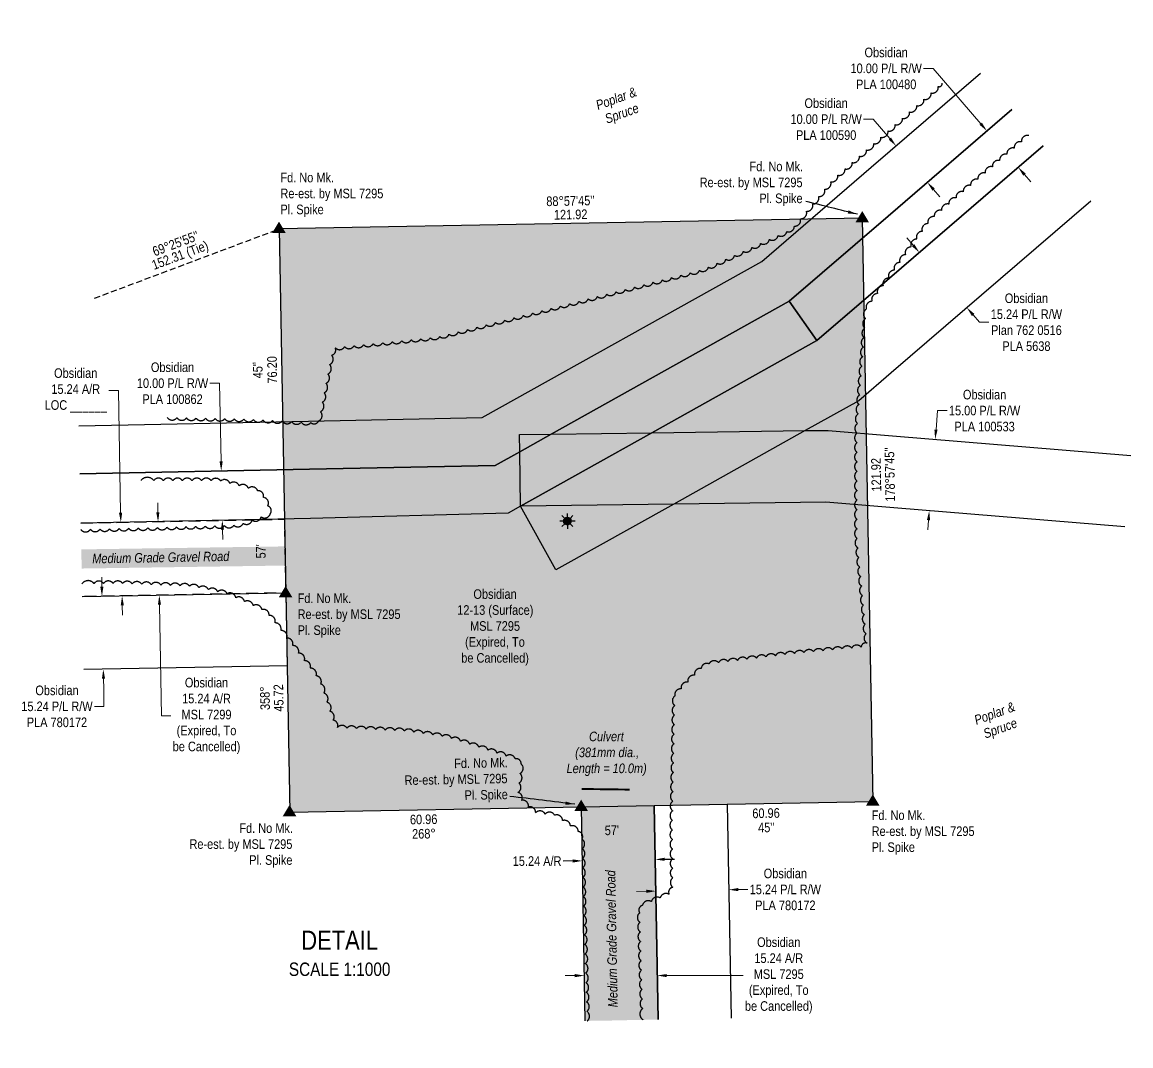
# Model space of a CAD drawing. Extents: x 589502 to 595950, y 5907385 to 5909234.
# Drawn here: x 589502 to 590660, y 5908148 to 5909217 of the extents above; entities that cross this region are included whole.
import ezdxf
from ezdxf.enums import TextEntityAlignment as Align

# ---------------------------------------------------------------- set-up
doc = ezdxf.new("R2010")
doc.units = 0
doc.header["$LTSCALE"] = 5
doc.header["$PDSIZE"] = 0.5
for name, pattern in [('0', [1, 1, 0]), ('foc-ACCESSROAD', [3.75, 2.5, -1.25]), ('foc-TIELINE', [1.875, 1.25, -0.625])]:
    doc.linetypes.add(name, pattern=pattern)
doc.layers.get('Defpoints').update_dxf_attribs({"color": 9})
for name, color, linetype, lineweight in [('AS-GENERAL', 48, 'Continuous', 18), ('C-AR-T', 13, 'Continuous', 9), ('C-RW-T', 13, 'Continuous', 9), ('C-WS-T', 13, 'Continuous', 9)]:
    doc.layers.add(name, color=color, linetype=linetype, lineweight=lineweight)
for name, color, linetype in [('AS-ROADS', 254, 'Continuous'), ('C-RW', 13, 'Continuous'), ('C-WS', 13, 'foc-ACCESSROAD'), ('C-WS-S', 8, 'Continuous'), ('DETAIL-T', 7, 'Continuous'), ('L-BD', 7, 'Continuous'), ('L-BD1', 253, 'Continuous'), ('L-MON', 1, 'Continuous'), ('L-TIE', 7, 'foc-TIELINE'), ('P-PROPOSED', 10, 'Continuous'), ('P-PROPOSED-H', 21, 'Continuous'), ('P-TXT', 4, 'Continuous'), ('T-BUSH', 110, '0'), ('T-BUSH-T', 110, 'Continuous')]:
    doc.layers.add(name, color=color, linetype=linetype)
doc.styles.add('175L', font='ARIALN.TTF', dxfattribs={"height": 20})
doc.styles.add('80CG', font='ARIALN.TTF', dxfattribs={"height": 10})
doc.styles.add('80L', font='ARIALN.TTF', dxfattribs={"height": 10})
doc.dimstyles.new('Compass 5 000', dxfattribs={"dimscale": 5, "dimtxt": 9, "dimasz": 2, "dimexe": 0.2, "dimexo": 0.0625, "dimgap": 0.5, "dimtad": 0, "dimtih": 1, "dimtoh": 1, "dimzin": 0, "dimdsep": 46, "dimtxsty": '80CG', "dimcen": 0.1, "dimse1": 1, "dimse2": 1, "dimclrd": 256, "dimclrt": 256, "dimaunit": 1, "dimadec": 4, "dimazin": 0, "dimtfac": 0.06, "dimtofl": 0, "dimtmove": 0, "dimatfit": 1, "dimfxl": 0.2, "dimtolj": 1, "dimtzin": 0, "dimlwd": -1, "dimarcsym": 0})

# ---------------------------------------------------------------- blocks, each defined once
blk = doc.blocks.new('TRIA')
blk.add_hatch(color=255).paths.add_polyline_path([(-0.04, 1.52), (-1.47, -0.87), (1.39, -0.87)])
blk = doc.blocks.new('TRIAA')
blk.add_blockref('TRIA', (0, 0))
blk = doc.blocks.new('TRIB')
at = {"color": 1}
blk.add_lwpolyline([(-1.12, -0.67), (-0.04, 1.13), (1.04, -0.67)], close=True, dxfattribs=at)
blk = doc.blocks.new('TRIBB')
blk.add_blockref('TRIB', (0, 0))
blk = doc.blocks.new('TRICC')
for name in ['TRIAA', 'TRIBB']:
    blk.add_blockref(name, (0, 0))
blk = doc.blocks.new('plspike')
blk.add_blockref('TRICC', (0, 0))
blk = doc.blocks.new('*D451')
at = {"layer": 'C-AR-T', "transparency": 16777216}
for p, q in [((590079.4, 5908221), (590069.4, 5908221)), ((590175.5, 5908221.1), (590255.2, 5908221.1))]:
    blk.add_line(p, q, dxfattribs=at)
for points in [[(590079.4, 5908222.7), (590079.4, 5908219.4), (590089.4, 5908221)], [(590175.5, 5908222.7), (590175.5, 5908219.4), (590165.5, 5908221.1)]]:
    blk.add_solid(points, dxfattribs=at)
at = {"layer": 'Defpoints', "color": 0, "transparency": 16777216}
for p in [(590089.4, 5908221), (590089.4, 5908208.9), (590165.5, 5908208.9)]:
    blk.add_point(p, dxfattribs=at)
at = {"layer": 'C-AR-T', "transparency": 16777216, "insert": (590292.4, 5908221.1), "char_height": 10, "attachment_point": 5, "style": '80CG'}
blk.add_mtext('\\A1;Obsidian\\P15.24 A/R\\PMSL 7295\\P(Expired, To\\Pbe Cancelled)', dxfattribs=at)
blk = doc.blocks.new('*D452')
at = {"layer": 'C-AR-T', "transparency": 16777216}
for p, q in [((589643.9, 5908704.8), (589643.7, 5908714.8)), ((589645.6, 5908608.3), (589647.6, 5908492.2)), ((589647.6, 5908492.2), (589657.6, 5908492.2))]:
    blk.add_line(p, q, dxfattribs=at)
for points in [[(589645.5, 5908704.8), (589642.2, 5908704.8), (589644.1, 5908694.8)], [(589647.2, 5908608.3), (589643.9, 5908608.3), (589645.4, 5908618.3)]]:
    blk.add_solid(points, dxfattribs=at)
at = {"layer": 'Defpoints', "color": 0, "transparency": 16777216}
for p in [(589596.1, 5908694), (589597.5, 5908617.5), (589645.4, 5908618.3)]:
    blk.add_point(p, dxfattribs=at)
at = {"layer": 'C-AR-T', "transparency": 16777216, "insert": (589694.7, 5908492.2), "char_height": 10, "attachment_point": 5, "style": '80CG'}
blk.add_mtext('\\A1;Obsidian\\P15.24 A/R\\PMSL 7299\\P(Expired, To\\Pbe Cancelled)', dxfattribs=at)
blk = doc.blocks.new('*D453')
at = {"layer": 'C-RW-T', "transparency": 16777216}
for p, q in [((590391, 5909115.5), (590381, 5909115.5)), ((590408.4, 5909095.2), (590391, 5909115.5)), ((590454.2, 5909042), (590460.7, 5909034.4))]:
    blk.add_line(p, q, dxfattribs=at)
for points in [[(590409.7, 5909096.3), (590407.2, 5909094.1), (590414.9, 5909087.6)], [(590455.4, 5909043.1), (590452.9, 5909040.9), (590447.6, 5909049.6)]]:
    blk.add_solid(points, dxfattribs=at)
at = {"layer": 'Defpoints', "color": 0, "transparency": 16777216}
for p in [(590449.9, 5909117.7), (590414.9, 5909087.6), (590482.5, 5909079.6)]:
    blk.add_point(p, dxfattribs=at)
at = {"layer": 'C-RW-T', "transparency": 16777216, "insert": (590341.9, 5909115.5), "char_height": 10, "attachment_point": 5, "style": '80CG'}
blk.add_mtext('\\A1;Obsidian\\P10.00 P/L R/W\\PPLA 100590', dxfattribs=at)
blk = doc.blocks.new('*D454')
at = {"layer": 'C-RW-T', "transparency": 16777216}
for p, q in [((589708.3, 5908839.7), (589698.3, 5908839.7)), ((589709.9, 5908758), (589708.3, 5908839.7)), ((589711.4, 5908686.6), (589711.6, 5908676.6))]:
    blk.add_line(p, q, dxfattribs=at)
for points in [[(589711.6, 5908758.1), (589708.3, 5908758), (589710.1, 5908748)], [(589713, 5908686.7), (589709.7, 5908686.6), (589711.2, 5908696.6)]]:
    blk.add_solid(points, dxfattribs=at)
at = {"layer": 'Defpoints', "color": 0, "transparency": 16777216}
for p in [(589710.1, 5908748), (589596.1, 5908745.8), (589597.1, 5908694.4)]:
    blk.add_point(p, dxfattribs=at)
at = {"layer": 'C-RW-T', "transparency": 16777216, "insert": (589659.2, 5908839.7), "char_height": 10, "attachment_point": 5, "style": '80CG'}
blk.add_mtext('\\A1;Obsidian\\P10.00 P/L R/W\\PPLA 100862', dxfattribs=at)
blk = doc.blocks.new('GAS')
h = blk.add_hatch(color=255)
h.dxf.hatch_style = 1
edge = h.paths.add_edge_path()
edge.add_arc((0, 0), 0.9, 0, 360)
for p, q in [((-0.81, 0), (-1.62, 0)), ((-0.57, 0.57), (-1.14, 1.14)), ((0, 0.81), (0, 1.62)), ((0.57, 0.57), (1.14, 1.14)), ((1.62, 0), (0.81, 0)), ((-0.57, -0.57), (-1.14, -1.14)), ((0, -0.81), (0, -1.62)), ((1.14, -1.14), (0.57, -0.57))]:
    blk.add_line(p, q)
blk.add_circle((0, 0), 0.8)
blk = doc.blocks.new('*D455')
at = {"layer": 'C-AR-T', "transparency": 16777216}
for p, q in [((589602.7, 5908832.2), (589592.7, 5908832.2)), ((589605, 5908704.4), (589602.7, 5908832.2)), ((589606.7, 5908607.6), (589606.9, 5908597.6))]:
    blk.add_line(p, q, dxfattribs=at)
for points in [[(589606.6, 5908704.4), (589603.3, 5908704.4), (589605.2, 5908694.4)], [(589608.4, 5908607.7), (589605.1, 5908607.6), (589606.5, 5908617.6)]]:
    blk.add_solid(points, dxfattribs=at)
at = {"layer": 'Defpoints', "color": 0, "transparency": 16777216}
for p in [(589575.4, 5908693.9), (589576.8, 5908617.1), (589606.5, 5908617.6)]:
    blk.add_point(p, dxfattribs=at)
at = {"layer": 'C-AR-T', "transparency": 16777216, "insert": (589558.1, 5908832.2), "char_height": 10, "attachment_point": 5, "style": '80CG'}
blk.add_mtext('\\A1;Obsidian\\P15.24 A/R\\PLOC ______', dxfattribs=at)
blk = doc.blocks.new('*D456')
at = {"layer": 'C-RW-T', "transparency": 16777216}
for p, q in [((589585.4, 5908627.2), (589585.2, 5908637.2)), ((589587.1, 5908531), (589587.3, 5908521)), ((589587.6, 5908502.2), (589587.3, 5908521)), ((589577.6, 5908502.2), (589587.6, 5908502.2))]:
    blk.add_line(p, q, dxfattribs=at)
for points in [[(589587, 5908627.3), (589583.7, 5908627.2), (589585.5, 5908617.2)], [(589588.8, 5908531), (589585.4, 5908531), (589586.9, 5908541)]]:
    blk.add_solid(points, dxfattribs=at)
at = {"layer": 'Defpoints', "color": 0, "transparency": 16777216}
for p in [(589581.9, 5908617.2), (589583.3, 5908541), (589586.9, 5908541)]:
    blk.add_point(p, dxfattribs=at)
at = {"layer": 'C-RW-T', "transparency": 16777216, "insert": (589538.5, 5908502.2), "char_height": 10, "attachment_point": 5, "style": '80CG'}
blk.add_mtext('\\A1;Obsidian\\P15.24 P/L R/W\\PPLA 780172', dxfattribs=at)
blk = doc.blocks.new('*D457')
at = {"layer": 'Defpoints', "color": 0, "transparency": 16777216}
for p in [(590087.3, 5908341.2), (590163.4, 5908342.6), (590087.3, 5908340.9)]:
    blk.add_point(p, dxfattribs=at)
at = {"layer": 'P-TXT', "transparency": 16777216}
for p, q in [((590173.4, 5908342.5), (590183.4, 5908342.7)), ((590077.3, 5908340.8), (590067.3, 5908340.6))]:
    blk.add_line(p, q, dxfattribs=at)
for points in [[(590077.2, 5908342.4), (590077.3, 5908339.1), (590087.3, 5908340.9)], [(590173.4, 5908344.2), (590173.4, 5908340.9), (590163.4, 5908342.3)]]:
    blk.add_solid(points, dxfattribs=at)
at = {"layer": 'P-TXT', "transparency": 16777216, "insert": (590040, 5908340.6), "char_height": 10, "attachment_point": 5, "style": '80CG'}
blk.add_mtext('\\A1;15.24 A/R', dxfattribs=at)
blk = doc.blocks.new('*D458')
at = {"layer": 'C-RW-T', "transparency": 16777216}
for p, q in [((590456.7, 5908791.2), (590458.3, 5908811.1)), ((590458.3, 5908811.1), (590468.3, 5908811.1)), ((590448.8, 5908696.7), (590448, 5908686.7))]:
    blk.add_line(p, q, dxfattribs=at)
for points in [[(590455, 5908791.3), (590458.3, 5908791.1), (590455.8, 5908781.2)], [(590447.2, 5908696.8), (590450.5, 5908696.6), (590449.6, 5908706.7)]]:
    blk.add_solid(points, dxfattribs=at)
at = {"layer": 'Defpoints', "color": 0, "transparency": 16777216}
for p in [(590455.8, 5908781.2), (590499.1, 5908777.6), (590492.9, 5908703.1)]:
    blk.add_point(p, dxfattribs=at)
at = {"layer": 'C-RW-T', "transparency": 16777216, "insert": (590507.4, 5908811.1), "char_height": 10, "attachment_point": 5, "style": '80CG'}
blk.add_mtext('\\A1;Obsidian\\P15.00 P/L R/W\\PPLA 100533', dxfattribs=at)
blk = doc.blocks.new('*D459')
at = {"layer": 'C-RW-T', "transparency": 16777216}
for p, q in [((590453.7, 5909168.5), (590443.7, 5909168.5)), ((590503.4, 5909110.8), (590453.7, 5909168.5)), ((590549.1, 5909057.6), (590555.6, 5909050))]:
    blk.add_line(p, q, dxfattribs=at)
for points in [[(590504.6, 5909111.8), (590502.1, 5909109.7), (590509.9, 5909103.2)], [(590550.4, 5909058.7), (590547.8, 5909056.5), (590542.6, 5909065.2)]]:
    blk.add_solid(points, dxfattribs=at)
at = {"layer": 'Defpoints', "color": 0, "transparency": 16777216}
for p in [(590520.7, 5909112.5), (590509.9, 5909103.2), (590553.4, 5909074.5)]:
    blk.add_point(p, dxfattribs=at)
at = {"layer": 'C-RW-T', "transparency": 16777216, "insert": (590404.6, 5909168.5), "char_height": 10, "attachment_point": 5, "style": '80CG'}
blk.add_mtext('\\A1;Obsidian\\P10.00 P/L R/W\\PPLA 100480', dxfattribs=at)
blk = doc.blocks.new('*D460')
at = {"layer": 'C-RW-T', "transparency": 16777216}
for p, q in [((590432.8, 5908983.9), (590426.2, 5908991.5)), ((590495.5, 5908911), (590502, 5908903.4)), ((590502, 5908903.4), (590512, 5908903.4))]:
    blk.add_line(p, q, dxfattribs=at)
for points in [[(590434, 5908985), (590431.5, 5908982.8), (590439.3, 5908976.3)], [(590496.8, 5908912.1), (590494.2, 5908909.9), (590489, 5908918.6)]]:
    blk.add_solid(points, dxfattribs=at)
at = {"layer": 'Defpoints', "color": 0, "transparency": 16777216}
for p in [(590450.1, 5908985.6), (590499.8, 5908927.9), (590489, 5908918.6)]:
    blk.add_point(p, dxfattribs=at)
at = {"layer": 'C-RW-T', "transparency": 16777216, "insert": (590551.1, 5908903.4), "char_height": 10, "attachment_point": 5, "style": '80CG'}
blk.add_mtext('\\A1;Obsidian\\P15.24 P/L R/W\\PPlan 762 0516\\PPLA 5638', dxfattribs=at)
blk = doc.blocks.new('*D461')
at = {"layer": 'C-RW-T', "transparency": 16777216}
for p, q in [((590154, 5908309.1), (590144, 5908308.9)), ((590250.2, 5908310.8), (590260.2, 5908311))]:
    blk.add_line(p, q, dxfattribs=at)
for points in [[(590154, 5908310.8), (590154.1, 5908307.4), (590164, 5908309.3)], [(590250.1, 5908312.5), (590250.2, 5908309.2), (590240.2, 5908310.7)]]:
    blk.add_solid(points, dxfattribs=at)
at = {"layer": 'Defpoints', "color": 0, "transparency": 16777216}
for p in [(590240.2, 5908310.7), (590164.6, 5908277.2), (590240.8, 5908278.6)]:
    blk.add_point(p, dxfattribs=at)
at = {"layer": 'C-RW-T', "transparency": 16777216, "insert": (590299.3, 5908311), "char_height": 10, "attachment_point": 5, "style": '80CG'}
blk.add_mtext('\\A1;Obsidian\\P15.24 P/L R/W\\PPLA 780172', dxfattribs=at)

msp = doc.modelspace()

# ---------------------------------------------------------------- hatches: boundary and pattern name
at = {"layer": 'P-PROPOSED-H'}
h = msp.add_hatch(color=256, dxfattribs=at)
h.dxf.hatch_style = 1
h.paths.add_polyline_path([(589770.598, 5909000.92), (589781.631, 5908391.693), (590390.858, 5908402.726), (590379.825, 5909011.953)])
h = msp.add_hatch(color=256, dxfattribs=at)
h.dxf.hatch_style = 1
h.paths.add_polyline_path([(590090.323, 5908173.698), (590166.476, 5908175.09), (590162.391, 5908398.588), (590086.238, 5908397.209)])

# ---------------------------------------------------------------- linework, layer by layer
at = {"layer": 'AS-GENERAL', "const_width": 1.999, "flags": 128}
msp.add_lwpolyline([(590086.638, 5908415.97), (590136.638, 5908415.29)], dxfattribs=at)
at = {"layer": 'AS-ROADS', "const_width": 19.991, "flags": 128}
for points in [[(589917.043, 5908661.375), (589564.113, 5908656.186)], [(590108.463, 5908481.715), (590120.932, 5908174.257)]]:
    msp.add_lwpolyline(points, dxfattribs=at)
at = {"layer": 'C-RW'}
for points in [[(589561.268, 5908795.158), (589801.201, 5908800.07), (589982.755, 5908803.79), (590274.585, 5908966.816), (590389.06, 5909065.337), (590503.269, 5909163.635)], [(590535.978, 5909125.628), (590406.617, 5909014.304), (590303.444, 5908925.522), (590054.698, 5908786.568), (590021.824, 5908768.204), (589996.281, 5908753.938), (589802.211, 5908749.96), (589562.294, 5908745.047)], [(590568.673, 5909087.636), (590407.924, 5908949.302), (590332.3, 5908884.228), (590303.444, 5908925.522), (590406.617, 5909014.304), (590535.978, 5909125.628)], [(590618.357, 5909029.904), (590409.91, 5908850.517), (590376.162, 5908821.478), (590320.131, 5908790.19), (590182.741, 5908713.473), (590059.738, 5908644.788), (590022.596, 5908711.291), (590159.979, 5908788.005), (590332.3, 5908884.228), (590407.924, 5908949.302), (590568.673, 5909087.636)], [(589562.294, 5908745.047), (589802.211, 5908749.96), (589996.281, 5908753.938), (590021.824, 5908768.204), (590054.698, 5908786.568), (590303.444, 5908925.522), (590332.3, 5908884.228), (590159.979, 5908788.005), (590022.596, 5908711.291), (590009.785, 5908704.178), (589803.246, 5908698.342), (589563.346, 5908693.646)], [(590653.967, 5908689.694), (590412.741, 5908709.72), (590341.552, 5908715.634), (590182.741, 5908713.473), (590022.596, 5908711.291), (590021.824, 5908768.204), (590021.583, 5908786.115), (590054.698, 5908786.568), (590159.979, 5908788.005), (590320.131, 5908790.19), (590344.147, 5908790.516), (590411.228, 5908784.941), (590660.159, 5908764.275)], [(589564.918, 5908616.866), (589777.483, 5908620.711), (589778.863, 5908544.49), (589566.478, 5908540.647)], [(590166.476, 5908175.09), (590162.391, 5908398.588), (590238.545, 5908399.967), (590242.629, 5908176.481)]]:
    msp.add_lwpolyline(points, dxfattribs=at)
at = {"layer": 'C-WS', "flags": 128}
msp.add_lwpolyline([(589563.346, 5908693.646), (589776.087, 5908697.811), (589777.483, 5908620.711), (589564.918, 5908616.866)], dxfattribs=at)
at = {"layer": 'L-TIE', "flags": 128}
msp.add_lwpolyline([(589577.629, 5908928.493), (589770.598, 5909000.92)], dxfattribs=at)
at = {"layer": 'P-PROPOSED'}
msp.add_lwpolyline([(589770.598, 5909000.92), (589781.631, 5908391.693), (590390.858, 5908402.726), (590379.825, 5909011.953)], close=True, dxfattribs=at)
msp.add_lwpolyline([(590090.323, 5908173.698), (590086.238, 5908397.209), (590162.391, 5908398.588), (590166.476, 5908175.09)], dxfattribs=at)
at = {"layer": 'T-BUSH', "flags": 128}
for points in [[(589653.774, 5908803.928, 0.52056705), (589663.767, 5908803.724, 0.52056705), (589673.761, 5908803.521, 0.52056705), (589683.754, 5908803.317, 0.52056705), (589693.747, 5908803.114, 0.52056705), (589703.741, 5908802.91, 0.52056705), (589713.734, 5908802.707, 0.52056705), (589723.728, 5908802.503, 0.52056705), (589733.721, 5908802.3, 0.52056705), (589743.705, 5908801.833, 0.52056705), (589753.686, 5908801.296, 0.52056705), (589763.667, 5908800.758, 0.52056705), (589773.648, 5908800.221, 0.52056705), (589783.629, 5908799.684, 0.52056705), (589793.61, 5908799.146, 0.52056705), (589803.591, 5908798.609, 0.52056705), (589811.81, 5908800.336, 0.52056705), (589813.737, 5908810.144, 0.52056705), (589815.664, 5908819.952, 0.52056705), (589817.592, 5908829.76, 0.52056705), (589819.519, 5908839.568, 0.52056705), (589821.447, 5908849.376, 0.52056705), (589823.374, 5908859.184, 0.52056705), (589825.302, 5908868.991, 0.52056705), (589829.004, 5908876.857, 0.52056705), (589838.946, 5908877.894, 0.52056705), (589848.887, 5908878.932, 0.52056705), (589858.829, 5908879.969, 0.52056705), (589868.77, 5908881.007, 0.52056705), (589878.712, 5908882.044, 0.52056705), (589888.653, 5908883.082, 0.52056705), (589898.595, 5908884.119, 0.52056705), (589908.537, 5908885.157, 0.52056705), (589918.478, 5908886.194, 0.52056705), (589928.42, 5908887.232, 0.52056705), (589938.321, 5908888.493, 0.52056705), (589948.012, 5908890.943, 0.52056705), (589957.702, 5908893.394, 0.52056705), (589967.393, 5908895.844, 0.52056705), (589977.083, 5908898.294, 0.52056705), (589986.774, 5908900.745, 0.52056705), (589996.464, 5908903.195, 0.52056705), (590006.155, 5908905.646, 0.52056705), (590015.846, 5908908.096, 0.52056705), (590025.536, 5908910.546, 0.52056705), (590035.227, 5908912.997, 0.52056705), (590044.917, 5908915.447, 0.52056705), (590054.608, 5908917.898, 0.52056705), (590064.298, 5908920.348, 0.52056705), (590073.989, 5908922.798, 0.52056705), (590083.679, 5908925.249, 0.52056705), (590093.367, 5908927.711, 0.52056705), (590103.048, 5908930.196, 0.52056705), (590112.73, 5908932.681, 0.52056705), (590122.412, 5908935.166, 0.52056705), (590132.093, 5908937.651, 0.52056705), (590141.775, 5908940.136, 0.52056705), (590151.457, 5908942.62, 0.52056705), (590161.139, 5908945.105, 0.52056705), (590170.82, 5908947.59, 0.52056705), (590180.502, 5908950.075, 0.52056705), (590190.184, 5908952.56, 0.52056705), (590199.865, 5908955.045, 0.52056705), (590209.547, 5908957.53, 0.52056705), (590218.927, 5908960.872, 0.52056705), (590228.025, 5908965.012, 0.52056705), (590237.123, 5908969.151, 0.52056705), (590246.221, 5908973.291, 0.52056705), (590255.319, 5908977.43, 0.52056705), (590264.417, 5908981.57, 0.52056705), (590273.515, 5908985.71, 0.52056705), (590282.613, 5908989.849, 0.52056705), (590291.711, 5908993.989, 0.52056705), (590300.809, 5908998.129, 0.52056705), (590308.715, 5909003.82, 0.52056705), (590315.061, 5909011.542, 0.52056705), (590321.407, 5909019.265, 0.52056705), (590327.753, 5909026.988, 0.52056705), (590334.099, 5909034.711, 0.52056705), (590340.445, 5909042.433, 0.52056705), (590346.791, 5909050.156, 0.52056705), (590354.106, 5909056.942, 0.52056705), (590361.602, 5909063.554, 0.52056705), (590369.098, 5909070.167, 0.52056705), (590376.594, 5909076.779, 0.52056705), (590384.09, 5909083.391, 0.52056705), (590391.586, 5909090.003, 0.52056705), (590399.082, 5909096.616, 0.52056705), (590406.577, 5909103.228, 0.52056705), (590414.073, 5909109.84, 0.52056705), (590421.569, 5909116.453, 0.52056705), (590429.065, 5909123.065, 0.52056705), (590436.561, 5909129.677, 0.52056705), (590444.057, 5909136.29, 0.52056705), (590451.553, 5909142.902, 0.52056705), (590459.048, 5909149.514, 0.52056705), (590463.174, 5909153.154, 0.52056705)], [(590553.518, 5909098.307, 0.52056705), (590545.927, 5909091.805, 0.52056705), (590538.336, 5909085.303, 0.52056705), (590530.744, 5909078.8, 0.52056705), (590523.153, 5909072.298, 0.52056705), (590515.561, 5909065.795, 0.52056705), (590507.97, 5909059.293, 0.52056705), (590500.379, 5909052.79, 0.52056705), (590492.787, 5909046.288, 0.52056705), (590485.196, 5909039.786, 0.52056705), (590477.605, 5909033.283, 0.52056705), (590470.013, 5909026.781, 0.52056705), (590462.422, 5909020.278, 0.52056705), (590454.83, 5909013.776, 0.52056705), (590448.15, 5909006.437, 0.52056705), (590442.315, 5908998.321, 0.52056705), (590436.481, 5908990.205, 0.52056705), (590430.646, 5908982.089, 0.52056705), (590424.811, 5908973.974, 0.52056705), (590418.976, 5908965.858, 0.52056705), (590413.142, 5908957.742, 0.52056705), (590407.307, 5908949.626, 0.52056705), (590401.472, 5908941.51, 0.52056705), (590395.637, 5908933.395, 0.52056705), (590389.803, 5908925.279, 0.52056705), (590383.968, 5908917.163, 0.52056705), (590383.078, 5908907.243, 0.52056705), (590382.314, 5908897.276, 0.52056705), (590381.55, 5908887.31, 0.52056705), (590380.786, 5908877.344, 0.52056705), (590380.022, 5908867.378, 0.52056705), (590379.258, 5908857.411, 0.52056705), (590378.494, 5908847.445, 0.52056705), (590377.73, 5908837.479, 0.52056705), (590376.966, 5908827.512, 0.52056705), (590376.202, 5908817.546, 0.52056705), (590375.438, 5908807.58, 0.52056705), (590374.674, 5908797.614, 0.52056705), (590374.243, 5908787.634, 0.52056705), (590374.236, 5908777.639, 0.52056705), (590374.229, 5908767.643, 0.52056705), (590374.222, 5908757.648, 0.52056705), (590374.215, 5908747.652, 0.52056705), (590374.208, 5908737.657, 0.52056705), (590374.201, 5908727.661, 0.52056705), (590374.194, 5908717.666, 0.52056705), (590374.187, 5908707.67, 0.52056705), (590374.18, 5908697.675, 0.52056705), (590374.173, 5908687.679, 0.52056705), (590374.267, 5908677.688, 0.52056705), (590375.212, 5908667.738, 0.52056705), (590376.157, 5908657.787, 0.52056705), (590377.101, 5908647.836, 0.52056705), (590378.046, 5908637.885, 0.52056705), (590378.991, 5908627.935, 0.52056705), (590379.935, 5908617.984, 0.52056705), (590380.88, 5908608.033, 0.52056705), (590381.825, 5908598.082, 0.52056705), (590382.769, 5908588.131, 0.52056705), (590383.714, 5908578.181, 0.52056705), (590384.659, 5908568.23, 0.52056705), (590378.543, 5908564.117, 0.52056705), (590368.592, 5908563.175, 0.52056705), (590358.641, 5908562.232, 0.52056705), (590348.69, 5908561.29, 0.52056705), (590338.739, 5908560.348, 0.52056705), (590328.788, 5908559.406, 0.52056705), (590318.837, 5908558.464, 0.52056705), (590308.886, 5908557.522, 0.52056705), (590298.955, 5908556.394, 0.52056705), (590289.034, 5908555.177, 0.52056705), (590279.113, 5908553.96, 0.52056705), (590269.192, 5908552.744, 0.52056705), (590259.27, 5908551.527, 0.52056705), (590249.349, 5908550.311, 0.52056705), (590239.428, 5908549.094, 0.52056705), (590229.507, 5908547.877, 0.52056705), (590219.586, 5908546.661, 0.52056705), (590211.442, 5908541.839, 0.52056705), (590204.438, 5908534.708, 0.52056705), (590197.433, 5908527.577, 0.52056705), (590190.429, 5908520.447, 0.52056705), (590183.966, 5908513.088, 0.52056705), (590183.766, 5908503.095, 0.52056705), (590183.566, 5908493.101, 0.52056705), (590183.366, 5908483.108, 0.52056705), (590183.166, 5908473.114, 0.52056705), (590182.966, 5908463.12, 0.52056705), (590182.766, 5908453.127, 0.52056705), (590182.567, 5908443.133, 0.52056705), (590182.367, 5908433.14, 0.52056705), (590182.167, 5908423.146, 0.52056705), (590181.967, 5908413.153, 0.52056705), (590181.767, 5908403.159, 0.52056705), (590181.567, 5908393.166, 0.52056705), (590181.367, 5908383.172, 0.52056705), (590181.356, 5908373.178, 0.52056705), (590181.438, 5908363.182, 0.52056705), (590181.52, 5908353.187, 0.52056705), (590181.602, 5908343.192, 0.52056705), (590181.683, 5908333.197, 0.52056705), (590181.765, 5908323.202, 0.52056705), (590181.847, 5908313.207, 0.52056705), (590177.869, 5908305.908, 0.52056705), (590168.623, 5908302.11, 0.52056705), (590159.377, 5908298.312, 0.52056705), (590150.132, 5908294.514, 0.52056705), (590147.19, 5908286.631, 0.52056705), (590147.501, 5908276.64, 0.52056705), (590147.813, 5908266.649, 0.52056705), (590148.124, 5908256.659, 0.52056705), (590148.436, 5908246.668, 0.52056705), (590148.747, 5908236.677, 0.52056705), (590149.058, 5908226.687, 0.52056705), (590149.37, 5908216.696, 0.52056705), (590149.681, 5908206.705, 0.52056705), (590149.993, 5908196.715, 0.52056705), (590150.304, 5908186.724, 0.52056705), (590150.674, 5908174.839, 0.52056705)], [(589563.465, 5908686.886, 0.52056705), (589573.457, 5908687.156, 0.52056705), (589583.449, 5908687.425, 0.52056705), (589593.441, 5908687.694, 0.52056705), (589603.433, 5908687.964, 0.52056705), (589613.424, 5908688.233, 0.52056705), (589623.416, 5908688.502, 0.52056705), (589633.408, 5908688.776, 0.52056705), (589643.399, 5908689.066, 0.52056705), (589653.391, 5908689.356, 0.52056705), (589663.382, 5908689.646, 0.52056705), (589673.373, 5908689.936, 0.52056705), (589683.365, 5908690.226, 0.52056705), (589693.356, 5908690.515, 0.52056705), (589703.347, 5908690.805, 0.52056705), (589713.339, 5908691.095, 0.52056705), (589723.33, 5908691.385, 0.52056705), (589733.003, 5908693.375, 0.52056705), (589742.422, 5908696.72, 0.52056705), (589751.842, 5908700.064, 0.52056705), (589761.261, 5908703.408, 0.52056705), (589758.713, 5908711.562, 0.52056705), (589754.227, 5908720.494, 0.52056705), (589748.131, 5908727.444, 0.52056705), (589738.467, 5908729.997, 0.52056705), (589728.803, 5908732.55, 0.52056705), (589719.139, 5908735.102, 0.52056705), (589709.475, 5908737.655, 0.52056705), (589699.521, 5908737.976, 0.52056705), (589689.525, 5908737.98, 0.52056705), (589679.53, 5908737.985, 0.52056705), (589669.534, 5908737.99, 0.52056705), (589659.539, 5908737.995, 0.52056705), (589649.543, 5908738, 0.52056705), (589639.548, 5908738.005, 0.52056705), (589626.316, 5908738.011, 0.52056705)], [(590092.325, 5908173.693, 0.52056705), (590092.006, 5908183.684, 0.52056705), (590091.687, 5908193.674, 0.52056705), (590091.367, 5908203.665, 0.52056705), (590091.048, 5908213.655, 0.52056705), (590090.729, 5908223.645, 0.52056705), (590090.409, 5908233.636, 0.52056705), (590090.09, 5908243.626, 0.52056705), (590089.771, 5908253.617, 0.52056705), (590089.452, 5908263.607, 0.52056705), (590089.132, 5908273.598, 0.52056705), (590088.813, 5908283.588, 0.52056705), (590088.527, 5908293.579, 0.52056705), (590088.304, 5908303.572, 0.52056705), (590088.081, 5908313.565, 0.52056705), (590087.857, 5908323.558, 0.52056705), (590087.634, 5908333.551, 0.52056705), (590087.411, 5908343.544, 0.52056705), (590087.187, 5908353.537, 0.52056705), (590086.964, 5908363.53, 0.52056705), (590083.038, 5908371.524, 0.52056705), (590074.805, 5908377.192, 0.52056705), (590066.572, 5908382.86, 0.52056705), (590058.334, 5908388.515, 0.52056705), (590048.417, 5908389.765, 0.52056705), (590038.5, 5908391.014, 0.52056705), (590030.928, 5908397.085, 0.52056705), (590023.824, 5908404.117, 0.52056705), (590019.914, 5908412.271, 0.52056705), (590021.055, 5908422.202, 0.52056705), (590022.196, 5908432.132, 0.52056705), (590023.336, 5908442.062, 0.52056705), (590017.202, 5908447.307, 0.52056705), (590007.69, 5908450.378, 0.52056705), (589998.177, 5908453.448, 0.52056705), (589988.665, 5908456.518, 0.52056705), (589979.153, 5908459.588, 0.52056705), (589969.64, 5908462.658, 0.52056705), (589960.128, 5908465.729, 0.52056705), (589950.616, 5908468.799, 0.52056705), (589940.896, 5908470.981, 0.52056705), (589931.008, 5908472.446, 0.52056705), (589921.121, 5908473.911, 0.52056705), (589911.233, 5908475.377, 0.52056705), (589901.319, 5908476.569, 0.52056705), (589891.335, 5908477.058, 0.52056705), (589881.352, 5908477.547, 0.52056705), (589871.368, 5908478.037, 0.52056705), (589861.385, 5908478.526, 0.52056705), (589851.401, 5908479.015, 0.52056705), (589841.418, 5908479.504, 0.52056705), (589831.434, 5908479.993, 0.52056705), (589826.89, 5908487.696, 0.52056705), (589823.674, 5908497.16, 0.52056705), (589820.458, 5908506.624, 0.52056705), (589817.243, 5908516.088, 0.52056705), (589814.027, 5908525.552, 0.52056705), (589809.289, 5908534.195, 0.52056705), (589803.142, 5908542.077, 0.52056705), (589796.996, 5908549.96, 0.52056705), (589790.85, 5908557.842, 0.52056705), (589784.703, 5908565.724, 0.52056705), (589778.557, 5908573.607, 0.52056705), (589772.411, 5908581.489, 0.52056705), (589766.264, 5908589.372, 0.52056705), (589760.118, 5908597.254, 0.52056705), (589752.534, 5908603.315, 0.52056705), (589743.44, 5908607.464, 0.52056705), (589734.346, 5908611.613, 0.52056705), (589725.252, 5908615.762, 0.52056705), (589716.15, 5908619.885, 0.52056705), (589706.382, 5908622.008, 0.52056705), (589696.615, 5908624.13, 0.52056705), (589686.847, 5908626.252, 0.52056705), (589676.998, 5908627.738, 0.52056705), (589667.011, 5908628.142, 0.52056705), (589657.023, 5908628.545, 0.52056705), (589647.036, 5908628.949, 0.52056705), (589637.049, 5908629.352, 0.52056705), (589627.061, 5908629.755, 0.52056705), (589617.074, 5908630.159, 0.52056705), (589607.087, 5908630.562, 0.52056705), (589597.096, 5908630.724, 0.52056705), (589587.102, 5908630.557, 0.52056705), (589577.108, 5908630.389, 0.52056705), (589564.634, 5908630.18, 0.52056705)]]:
    msp.add_lwpolyline(points, format="xyb", dxfattribs=at)

# ---------------------------------------------------------------- block references
at = {"layer": 'C-WS-S', "color": 6, "xscale": 4.997760549999986, "yscale": 4.997760549999986, "zscale": 4.997760549999986}
msp.add_blockref('GAS', (590071.686, 5908695.738), dxfattribs=at)
at = {"layer": 'L-MON', "color": 6, "xscale": 4.997760549999986, "yscale": 4.997760549999986, "zscale": 4.997760549999986}
for p in [(590379.825, 5909011.953), (589770.598, 5909000.92), (589781.631, 5908391.693), (590086.238, 5908397.209), (590390.858, 5908402.726)]:
    msp.add_blockref('plspike', p, dxfattribs=at)
at = {"layer": 'L-MON', "xscale": 4.997760549999986, "yscale": 4.997760549999986, "zscale": 4.997760549999986}
msp.add_blockref('plspike', (589777.49, 5908620.359), dxfattribs=at)

# ---------------------------------------------------------------- texts
at = {"layer": 'AS-GENERAL', "char_height": 9.99552, "attachment_point": 1, "style": '80L'}
for insert, rotation in [((589574.696, 5908661.496), 1.036454), ((590114.223, 5908187.255), 91.04702)]:
    msp.add_mtext_dynamic_manual_height_columns('\\pi0.56816;{\\fArial Narrow|b0|i1|c0|p34;Medium Grade Gravel Road}', width=144.34637, gutter_width=50, heights=[0], dxfattribs=dict(at, insert=insert, rotation=rotation))
at = {"layer": 'AS-GENERAL', "insert": (590070.552, 5908475.846), "char_height": 9.99552, "attachment_point": 1, "style": '80L'}
msp.add_mtext_dynamic_manual_height_columns('\\pi23.762;{\\fArial Narrow|b0|i1|c0|p34;Culvert\\P\\pi9.2494;(381mm dia., \\P\\pi0.25952;Length = 10.0m)}', width=83.19686, gutter_width=50, heights=[0], dxfattribs=at)
at = {"layer": 'C-WS-T', "insert": (589955.899, 5908624.503), "char_height": 9.99552, "attachment_point": 1, "style": '175L'}
msp.add_mtext_dynamic_manual_height_columns('\\pi17.591;Obsidian\\P\\pi0.68131;12-13 (Surface)\\P\\pi14.062;MSL 7295\\P\\pi8.8802;(Expired, To\\P\\pi4.8847;be Cancelled)', width=78.99495, gutter_width=100, heights=[0], dxfattribs=at)
at = {"layer": 'DETAIL-T', "color": 3, "insert": (589833.76, 5908244.249), "char_height": 20, "width": 223.85802, "attachment_point": 5, "style": '80CG'}
msp.add_mtext('DETAIL\\P{\\H0.7x;SCALE 1:1000}', dxfattribs=at)
at = {"layer": 'L-BD', "style": '80L'}
for s, height, p in [("69°25'55''", 9.9955, (589662.444, 5908985.683)), ('152.31 (Tie)', 9.99552, (589667.449, 5908972.348))]:
    msp.add_text(s, height=height, rotation=20.5726, dxfattribs=at).set_placement(p, align=Align.MIDDLE)
at = {"layer": 'L-BD1', "style": '80L'}
for s, height, rotation, p in [("88°57'45''", 9.9955, 1.0375, (590074.781, 5909030.172)), ('121.92', 9.9955, 1.0375, (590075.039, 5909015.93)), ('76.20', 9.9955, 91.0375, (589763.267, 5908853.67)), ("45''", 9.9955, 91.0375, (589748.276, 5908853.398)), ("178°57'45''", 9.99552, 91.0375, (590408.414, 5908744.356)), ('121.92', 9.9955, 91.0375, (590394.173, 5908744.098)), ("57'", 9.9955, 91.0375, (589751.455, 5908664.167)), ('358°', 9.9955, 91.0375, (589755.731, 5908510.749)), ('45.72', 9.9955, 91.0375, (589769.973, 5908511.007)), ('60.96', 9.9955, 1.0375, (589921.495, 5908384.228)), ('60.96', 9.9955, 1.0375, (590279.128, 5908390.705)), ("57'", 9.9955, 1.0375, (590118.105, 5908372.793)), ("45''", 9.9955, 1.0375, (590279.4, 5908375.714)), ('268°', 9.9955, 1.0375, (589921.767, 5908369.238))]:
    msp.add_text(s, height=height, rotation=rotation, dxfattribs=at).set_placement(p, align=Align.MIDDLE)
at = {"layer": 'L-MON', "char_height": 9.99104, "attachment_point": 1, "style": '80L'}
for s, insert in [('\\pi57.498;Fd. No Mk.\\P\\pi5.3619;Re-est. by MSL 7295\\P\\pi67.734;Pl. Spike', (590204.408, 5909071.126)), ('Fd. No Mk.\\PRe-est. by MSL 7295\\PPl. Spike', (589771.919, 5909059.571)), ('Fd. No Mk.\\PRe-est. by MSL 7295\\PPl. Spike', (589789.858, 5908620.161)), ('Fd. No Mk.\\PRe-est. by MSL 7295\\PPl. Spike', (590389.454, 5908393.524)), ('\\pi57.498;Fd. No Mk.\\P\\pi5.3619;Re-est. by MSL 7295\\P\\pi67.734;Pl. Spike', (589671.534, 5908380.054))]:
    msp.add_mtext_dynamic_manual_height_columns(s, width=111.52862, gutter_width=50, heights=[0], dxfattribs=dict(at, insert=insert))
at = {"layer": 'L-MON', "insert": (589895.816, 5908446.604), "char_height": 9.99104, "attachment_point": 1, "rotation": 1.0375, "style": '80L'}
msp.add_mtext_dynamic_manual_height_columns('\\pi57.498;Fd. No Mk.\\P\\pi5.3619;Re-est. by MSL 7295\\P\\pi67.734;Pl. Spike', width=111.52862, gutter_width=50, heights=[0], dxfattribs=at)
at = {"layer": 'T-BUSH-T', "char_height": 9.99552, "attachment_point": 1, "rotation": 20, "style": '175L'}
for insert in [(590099.946, 5909134.259), (590495.17, 5908492.101)]:
    msp.add_mtext_dynamic_manual_height_columns('\\pi0.33589;{\\fArial Narrow|b0|i1|c0|p34;Poplar & \\P\\pi4.3382;Spruce}', width=43.85843, gutter_width=100, heights=[0], dxfattribs=dict(at, insert=insert))

# ---------------------------------------------------------------- dimensions: what is measured, and where the dimension line sits
at = {"layer": 'C-AR-T', "color": 6}
for base, p1, p2, angle, text, picture, middle in [((589606.54, 5908617.619), (589575.437, 5908693.882), (589576.826, 5908617.081), 271.036454, 'Obsidian\\P15.24 A/R\\PLOC ______', '*D455', (589558.054, 5908832.155)), ((589645.398, 5908618.296), (589596.147, 5908693.982), (589597.488, 5908617.457), 271.003539, 'Obsidian\\P15.24 A/R\\PMSL 7299\\P(Expired, To\\Pbe Cancelled)', '*D452', (589694.736, 5908492.151)), ((590089.386, 5908221.045), (590165.548, 5908208.906), (590089.387, 5908208.901), 180.003985, 'Obsidian\\P15.24 A/R\\PMSL 7295\\P(Expired, To\\Pbe Cancelled)', '*D451', (590292.366, 5908221.057))]:
    dim = msp.add_linear_dim(base=base, p1=p1, p2=p2, angle=angle, text=text, dimstyle='Compass 5 000', dxfattribs=at)
    dim.commit()
    dim.dimension.update_dxf_attribs({"geometry": picture, "text_midpoint": middle, "dimtype": 161})
at = {"layer": 'C-RW-T', "color": 6}
for base, p1, p2, angle, text, picture, middle in [((590509.894, 5909103.181), (590553.38, 5909074.476), (590520.686, 5909112.467), 130.714197, 'Obsidian\\P10.00 P/L R/W\\PPLA 100480', '*D459', (590404.589, 5909168.509)), ((590414.938, 5909087.639), (590482.547, 5909079.62), (590449.85, 5909117.652), 130.685243, 'Obsidian\\P10.00 P/L R/W\\PPLA 100590', '*D453', (590341.878, 5909115.526)), ((589710.13, 5908748.036), (589597.115, 5908694.363), (589596.092, 5908745.766), 91.140111, 'Obsidian\\P10.00 P/L R/W\\PPLA 100862', '*D454', (589659.22, 5908839.691)), ((590455.839, 5908781.237), (590492.877, 5908703.068), (590499.069, 5908777.649), 85.254218, 'Obsidian\\P15.00 P/L R/W\\PPLA 100533', '*D458', (590507.402, 5908811.076)), ((590240.177, 5908310.663), (590164.609, 5908277.224), (590240.762, 5908278.616), 1.04702, 'Obsidian\\P15.24 P/L R/W\\PPLA 780172', '*D461', (590299.259, 5908311.028))]:
    dim = msp.add_linear_dim(base=base, p1=p1, p2=p2, angle=angle, text=text, dimstyle='Compass 5 000', dxfattribs=at)
    dim.commit()
    dim.dimension.update_dxf_attribs({"geometry": picture, "text_midpoint": middle, "dimtype": 161})
dim = msp.add_aligned_dim(p1=(590450.142, 5908985.634), p2=(590499.828, 5908927.899), distance=-14.32, text='Obsidian\\P15.24 P/L R/W\\PPlan 762 0516\\PPLA 5638', dimstyle='Compass 5 000', dxfattribs=at)
dim.commit()
dim.dimension.update_dxf_attribs({"geometry": '*D460', "text_midpoint": (590551.106, 5908903.399)})
dim = msp.add_linear_dim(base=(589586.913, 5908541.017), p1=(589581.918, 5908617.173), p2=(589583.297, 5908540.952), angle=271.036384, text='Obsidian\\P15.24 P/L R/W\\PPLA 780172', dimstyle='Compass 5 000', override={"dimtmove": 1}, dxfattribs=at)
dim.commit()
dim.dimension.update_dxf_attribs({"geometry": '*D456', "text_midpoint": (589578.419, 5908502.192), "dimtype": 161})
at = {"layer": 'P-TXT'}
dim = msp.add_linear_dim(base=(590087.266, 5908340.947), p1=(590163.414, 5908342.609), p2=(590087.261, 5908341.217), angle=181.04702, text='15.24 A/R', dimstyle='Compass 5 000', dxfattribs=at)
dim.commit()
dim.dimension.update_dxf_attribs({"geometry": '*D457', "text_midpoint": (590039.988, 5908340.582), "dimtype": 161})

# ---------------------------------------------------------------- leaders
at = {"layer": 'L-MON', "path_type": 1}
for points in [[(590374.524, 5909016.25), (590320.825, 5909029.57)], [(590079.585, 5908399.995), (590011.607, 5908408.245)]]:
    msp.add_leader(points, dimstyle='Compass 5 000', override={"dimgap": 0.5, "dimtad": 0}, dxfattribs=at)

doc.saveas('drawing.dxf')
